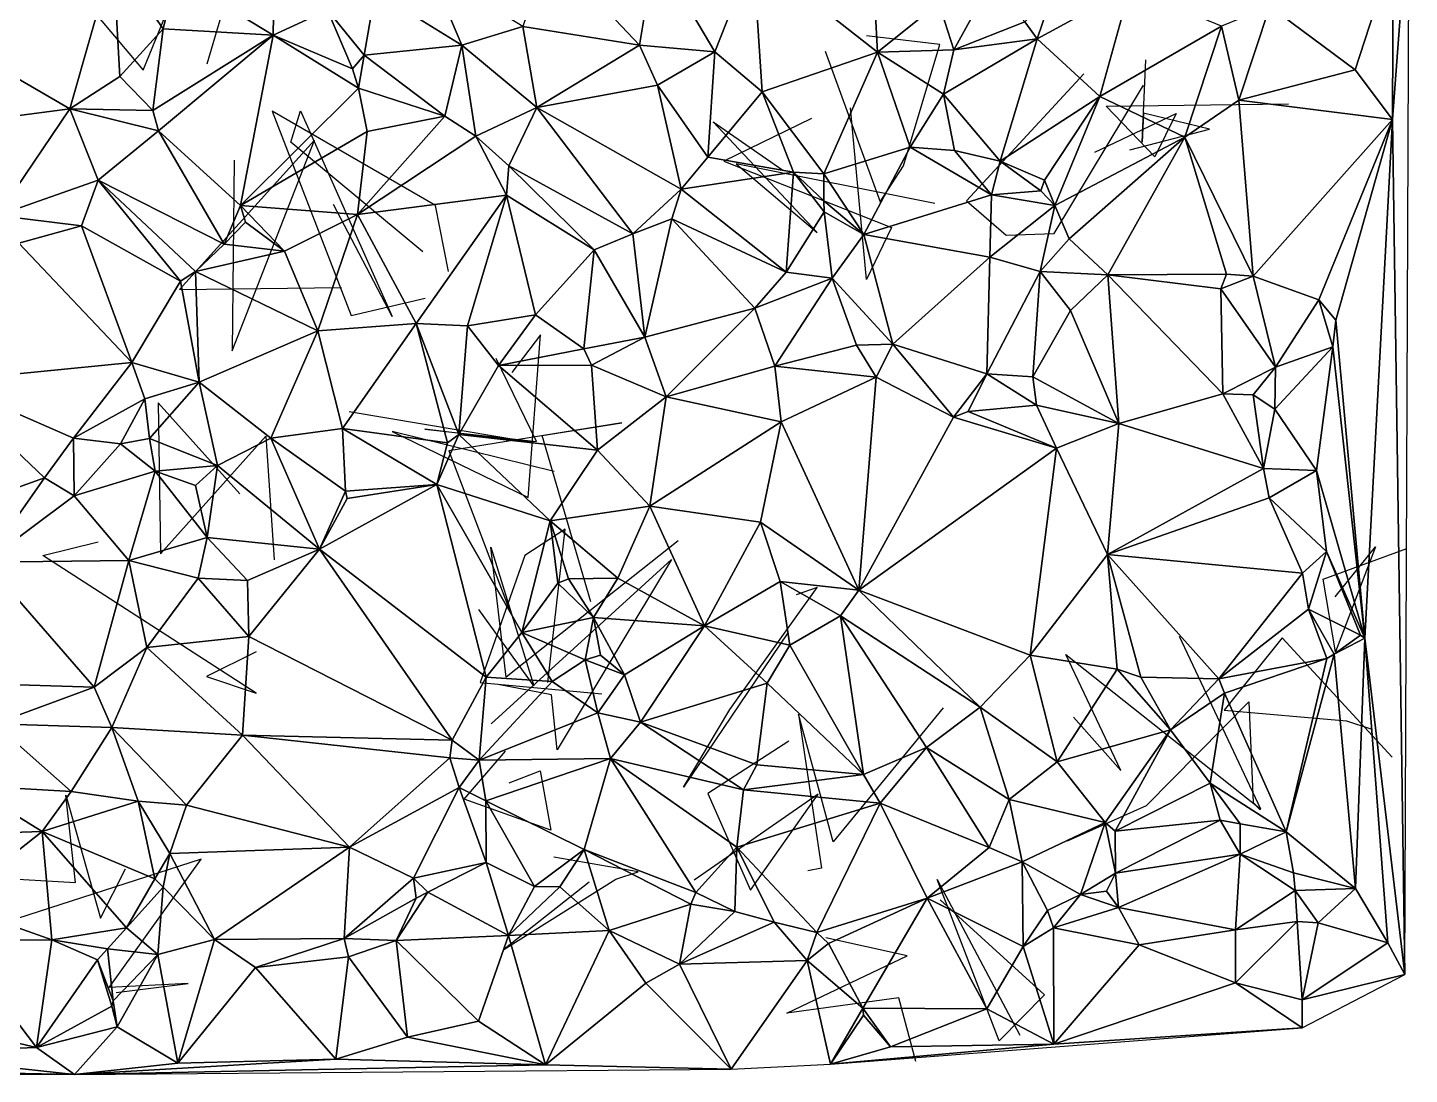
# Model space of a CAD drawing. Header units: metres. Extents: x -15.5 to 15.6, y -15.7 to 15.6.
# Drawn here: x 2.69 to 14.98, y -14.97 to -5.66 of the extents above; entities that cross this region are included whole.
import ezdxf

# ---------------------------------------------------------------- set-up
doc = ezdxf.new("R2010")
doc.units = ezdxf.units.M
doc.layers.add('CRACKS', color=1, linetype='Continuous')
doc.layers.add('STREET_MESH', color=7, linetype='Continuous')

msp = doc.modelspace()

# ---------------------------------------------------------------- linework, layer by layer
at = {"layer": 'CRACKS'}
for points in [[(4.284, -5.981, 0.1), (4.605, -4.884, 0.1), (3.011, -5.204, 0.1), (3.713, -6.037, 0.1), (4.175, -4.902, 0.1)], [(9.781, -5.87, 0.1), (10.271, -7.209, 0.1), (10.477, -6.89, 0.1), (10.802, -5.81, 0.1), (10.147, -5.733, 0.1)], [(12.49, -6.746, 0.1), (13.198, -6.564, 0.1), (12.613, -6.421, 0.1), (12.601, -6.68, 0.1), (12.633, -5.948, 0.1)], [(12.083, -6.07, 0.1), (11.038, -7.2, 0.1), (11.39, -7.505, 0.1), (11.819, -7.491, 0.1), (12.612, -6.172, 0.1)], [(9.659, -6.468, 0.1), (8.879, -6.848, 0.1), (10.372, -7.436, 0.1), (10.149, -7.901, 0.1), (10.007, -6.373, 0.1)], [(12.178, -6.768, 0.1), (12.904, -6.425, 0.1), (12.714, -6.81, 0.1), (12.279, -6.358, 0.1), (13.902, -6.337, 0.1)], [(6.429, -7.828, 0.1), (6.314, -7.242, 0.1), (4.86, -6.402, 0.1), (5.563, -8.219, 0.1), (6.223, -8.065, 0.1)], [(6.203, -7.653, 0.1), (5.028, -6.678, 0.1), (5.112, -6.399, 0.1), (5.928, -8.229, 0.1), (5.406, -7.233, 0.1)], [(10.757, -7.224, 0.1), (8.99, -6.872, 0.1), (9.709, -7.483, 0.1), (8.785, -6.498, 0.1), (9.403, -6.927, 0.1)], [(4.523, -6.84, 0.1), (4.506, -8.535, 0.1), (5.237, -6.662, 0.1), (4.036, -7.99, 0.1), (5.478, -7.971, 0.1)], [(7.37, -9.607, 0.1), (5.929, -9.25, 0.1), (7.14, -9.838, 0.1), (7.249, -8.391, 0.1), (6.994, -8.726, 0.1)], [(5.547, -9.073, 0.1), (7.185, -9.35, 0.1), (6.218, -9.23, 0.1), (7.213, -9.341, 0.1), (6.853, -8.602, 0.1)], [(4.574, -9.806, 0.1), (3.846, -8.996, 0.1), (3.867, -10.34, 0.1), (4.804, -9.292, 0.1), (4.879, -10.392, 0.1)], [(7.696, -10.766, 0.1), (7.264, -9.286, 0.1), (7.973, -9.173, 0.1), (6.432, -9.423, 0.1), (6.978, -10.854, 0.1)], [(7.314, -11.482, 0.1), (7.468, -10.12, 0.1), (7.11, -10.353, 0.1), (6.713, -11.483, 0.1), (7.795, -11.583, 0.1)], [(4.719, -11.21, 0.1), (4.277, -11.429, 0.1), (4.719, -11.577, 0.1), (2.821, -10.353, 0.1), (3.313, -10.231, 0.1)], [(8.473, -10.225, 0.1), (6.942, -11.436, 0.1), (6.806, -10.281, 0.1), (7.188, -11.512, 0.1), (6.7, -10.833, 0.1)], [(14.317, -10.722, 0.1), (14.676, -10.277, 0.1), (14.321, -11.21, 0.1), (14.212, -10.563, 0.1), (14.955, -10.291, 0.1)], [(6.81, -11.852, 0.1), (8.414, -10.389, 0.1), (7.397, -12.081, 0.1), (7.346, -11.594, 0.1), (6.872, -11.501, 0.1)], [(9.449, -11.043, 0.1), (8.521, -12.414, 0.1), (8.933, -11.723, 0.1), (9.708, -10.639, 0.1), (9.522, -10.705, 0.1)], [(11.99, -11.792, 0.1), (12.41, -12.266, 0.1), (11.921, -11.234, 0.1), (13.657, -12.609, 0.1), (12.934, -11.075, 0.1)], [(14.823, -12.146, 0.1), (13.846, -11.085, 0.1), (13.33, -11.729, 0.1), (14.418, -11.823, 0.1), (14.635, -11.895, 0.1)], [(11.936, -12.89, 0.1), (12.639, -12.578, 0.1), (13.55, -11.656, 0.1), (13.587, -12.55, 0.1), (13.65, -12.616, 0.1)], [(10.831, -11.71, 0.1), (9.851, -12.901, 0.1), (9.544, -11.766, 0.1), (9.749, -13.133, 0.1), (9.625, -13.159, 0.1)], [(9.456, -12.005, 0.1), (8.736, -12.47, 0.1), (9.117, -13.33, 0.1), (9.717, -12.476, 0.1), (8.615, -13.241, 0.1)], [(6.969, -12.374, 0.1), (7.246, -12.268, 0.1), (7.34, -12.797, 0.1), (6.568, -12.522, 0.1), (6.936, -12.094, 0.1)], [(2.029, -13.199, 0.1), (3.112, -13.263, 0.1), (3.025, -12.485, 0.1), (3.334, -13.579, 0.1), (3.558, -13.139, 0.1)], [(3.473, -14.239, 0.1), (4.115, -14.159, 0.1), (3.412, -14.195, 0.1), (4.231, -13.055, 0.1), (2.494, -13.614, 0.1)], [(7.681, -13.26, 0.1), (6.922, -13.857, 0.1), (7.917, -13.231, 0.1), (8.117, -13.167, 0.1), (7.367, -13.035, 0.1)], [(10.803, -13.416, 0.1), (11.731, -14.261, 0.1), (11.329, -14.671, 0.1), (10.777, -13.236, 0.1), (11.511, -14.619, 0.1)], [(10.586, -14.852, 0.1), (10.436, -14.287, 0.1), (9.439, -14.424, 0.1), (10.51, -13.913, 0.1), (9.786, -13.754, 0.1)]]:
    msp.add_polyline3d(points, dxfattribs=at)
at = {"layer": 'STREET_MESH'}
for points in [[(14.977, -4.491), (14.827, -6.477), (14.938, -14.079)], [(14.833, -4.996), (14.827, -6.477), (14.977, -4.491)], [(4.888, -4.686), (4.003, -5.2), (4.87, -5.727)], [(5.354, -5.504), (4.888, -4.686), (4.87, -5.727)], [(10.188, -4.782), (9.141, -5.011), (10.246, -5.877)], [(10.792, -5.443), (10.188, -4.782), (10.246, -5.877)], [(1.823, -5.351), (1.87, -5.691), (3.448, -5.027)], [(3.448, -5.027), (1.87, -5.691), (3.063, -6.383)], [(3.448, -5.027), (3.063, -6.383), (3.505, -6.095)], [(4.003, -5.2), (3.448, -5.027), (3.892, -5.671)], [(3.448, -5.027), (3.505, -6.095), (3.892, -5.671)], [(8.129, -5.815), (7.324, -4.965), (7.092, -5.65)], [(7.324, -4.965), (8.129, -5.815), (8.269, -4.977)], [(8.129, -5.815), (8.798, -5.876), (8.269, -4.977)], [(8.798, -5.876), (9.141, -5.011), (8.269, -4.977)], [(8.798, -5.876), (9.221, -6.23), (9.141, -5.011)], [(9.141, -5.011), (9.221, -6.23), (10.246, -5.877)], [(14.833, -4.996), (13.736, -5.472), (14.495, -6.035)], [(14.833, -4.996), (14.495, -6.035), (14.827, -6.477)], [(5.778, -5.339), (6.549, -5.816), (6.263, -5.143)], [(6.549, -5.816), (7.092, -5.65), (6.263, -5.143)], [(4.003, -5.2), (3.892, -5.671), (4.87, -5.727)], [(10.926, -5.858), (11.252, -5.266), (10.792, -5.443)], [(11.252, -5.266), (10.926, -5.858), (11.558, -5.61)], [(5.679, -5.905), (5.778, -5.339), (5.354, -5.504)], [(6.549, -5.816), (5.778, -5.339), (5.679, -5.905)], [(11.667, -5.76), (11.812, -5.331), (11.558, -5.61)], [(12.49, -5.308), (11.667, -5.76), (12.225, -6.273)], [(12.49, -5.308), (11.812, -5.331), (11.667, -5.76)], [(13.306, -5.648), (12.49, -5.308), (12.225, -6.273)], [(5.577, -6.027), (5.354, -5.504), (4.87, -5.727)], [(5.577, -6.027), (5.679, -5.905), (5.354, -5.504)], [(10.926, -5.858), (10.792, -5.443), (10.246, -5.877)], [(13.736, -5.472), (13.306, -5.648), (13.459, -6.306)], [(14.495, -6.035), (13.736, -5.472), (13.459, -6.306)], [(6.549, -5.816), (7.216, -6.37), (7.092, -5.65)], [(7.216, -6.37), (8.129, -5.815), (7.092, -5.65)], [(10.926, -5.858), (11.667, -5.76), (11.558, -5.61)], [(12.98, -6.635), (13.306, -5.648), (12.225, -6.273)], [(13.306, -5.648), (12.98, -6.635), (13.459, -6.306)], [(3.063, -6.383), (1.87, -5.691), (1.973, -6.526)], [(3.505, -6.095), (3.799, -6.398), (3.892, -5.671)], [(3.892, -5.671), (3.799, -6.398), (4.87, -5.727)], [(3.799, -6.398), (3.851, -6.577), (4.87, -5.727)], [(3.851, -6.577), (4.579, -7.241), (4.87, -5.727)], [(4.579, -7.241), (5.63, -6.198), (4.87, -5.727)], [(5.63, -6.198), (5.577, -6.027), (4.87, -5.727)], [(11.667, -5.76), (10.834, -6.252), (11.338, -6.847)], [(11.667, -5.76), (10.926, -5.858), (10.834, -6.252)], [(12.225, -6.273), (11.667, -5.76), (11.338, -6.847)], [(6.549, -5.816), (5.679, -5.905), (6.397, -6.447)], [(6.672, -6.626), (6.549, -5.816), (6.397, -6.447)], [(6.672, -6.626), (7.216, -6.37), (6.549, -5.816)], [(8.129, -5.815), (7.216, -6.37), (8.289, -6.172)], [(8.798, -5.876), (8.129, -5.815), (8.289, -6.172)], [(8.798, -5.876), (8.289, -6.172), (8.738, -6.813)], [(9.221, -6.23), (8.798, -5.876), (8.738, -6.813)], [(9.221, -6.23), (9.768, -6.961), (10.246, -5.877)], [(9.768, -6.961), (10.538, -6.723), (10.246, -5.877)], [(10.834, -6.252), (10.926, -5.858), (10.246, -5.877)], [(10.538, -6.723), (10.834, -6.252), (10.246, -5.877)], [(5.577, -6.027), (5.63, -6.198), (5.679, -5.905)], [(5.679, -5.905), (5.63, -6.198), (6.397, -6.447)], [(3.063, -6.383), (3.799, -6.398), (3.505, -6.095)], [(14.827, -6.477), (14.495, -6.035), (13.459, -6.306)], [(5.706, -6.584), (5.63, -6.198), (4.579, -7.241)], [(5.63, -6.198), (5.706, -6.584), (6.397, -6.447)], [(7.216, -6.37), (8.499, -7.097), (8.289, -6.172)], [(8.289, -6.172), (8.499, -7.097), (8.738, -6.813)], [(9.498, -6.946), (9.221, -6.23), (8.738, -6.813)], [(9.498, -6.946), (9.768, -6.961), (9.221, -6.23)], [(10.538, -6.723), (10.932, -6.753), (10.834, -6.252)], [(10.834, -6.252), (10.932, -6.753), (11.338, -6.847)], [(3.063, -6.383), (1.973, -6.526), (2.417, -7.332)], [(3.314, -7.017), (3.063, -6.383), (2.417, -7.332)], [(3.851, -6.577), (3.063, -6.383), (3.314, -7.017)], [(3.799, -6.398), (3.063, -6.383), (3.851, -6.577)], [(7.216, -6.37), (6.672, -6.626), (6.967, -6.89)], [(8.069, -7.493), (7.216, -6.37), (6.967, -6.89)], [(8.069, -7.493), (8.499, -7.097), (7.216, -6.37)], [(11.733, -7.017), (12.225, -6.273), (11.338, -6.847)], [(11.733, -7.017), (11.825, -7.242), (12.225, -6.273)], [(11.825, -7.242), (12.98, -6.635), (12.225, -6.273)], [(12.98, -6.635), (13.587, -7.871), (13.459, -6.306)], [(13.587, -7.871), (14.827, -6.477), (13.459, -6.306)], [(6.672, -6.626), (6.397, -6.447), (5.62, -7.322)], [(6.397, -6.447), (5.706, -6.584), (5.62, -7.322)], [(13.587, -7.871), (14.172, -8.081), (14.827, -6.477)], [(14.172, -8.081), (14.324, -8.26), (14.827, -6.477)], [(14.324, -8.26), (14.58, -11.088), (14.827, -6.477)], [(14.827, -6.477), (14.58, -11.088), (14.938, -14.079)], [(4.435, -7.586), (3.851, -6.577), (3.314, -7.017)], [(3.851, -6.577), (4.435, -7.586), (4.579, -7.241)], [(5.62, -7.322), (5.706, -6.584), (4.579, -7.241)], [(6.945, -7.15), (6.672, -6.626), (5.62, -7.322)], [(6.672, -6.626), (6.945, -7.15), (6.967, -6.89)], [(11.825, -7.242), (11.951, -7.539), (12.98, -6.635)], [(11.951, -7.539), (12.296, -7.859), (12.98, -6.635)], [(12.296, -7.859), (13.35, -7.853), (12.98, -6.635)], [(13.35, -7.853), (13.587, -7.871), (12.98, -6.635)], [(10.538, -6.723), (9.768, -6.961), (10.124, -7.501)], [(11.261, -7.147), (10.538, -6.723), (10.124, -7.501)], [(11.261, -7.147), (10.932, -6.753), (10.538, -6.723)], [(10.932, -6.753), (11.261, -7.147), (11.338, -6.847)], [(8.499, -7.097), (9.498, -6.946), (8.738, -6.813)], [(11.261, -7.147), (11.698, -7.11), (11.338, -6.847)], [(11.698, -7.11), (11.733, -7.017), (11.338, -6.847)], [(6.945, -7.15), (7.725, -7.636), (6.967, -6.89)], [(7.725, -7.636), (8.069, -7.493), (6.967, -6.89)], [(9.433, -7.836), (9.498, -6.946), (8.499, -7.097)], [(9.498, -6.946), (9.433, -7.836), (9.773, -7.299)], [(9.768, -6.961), (9.498, -6.946), (9.77, -7.2)], [(9.77, -7.2), (9.498, -6.946), (9.773, -7.299)], [(9.768, -6.961), (9.77, -7.2), (10.124, -7.501)], [(3.164, -7.422), (3.314, -7.017), (2.417, -7.332)], [(3.164, -7.422), (4.046, -7.915), (3.314, -7.017)], [(4.179, -7.829), (4.435, -7.586), (3.314, -7.017)], [(4.046, -7.915), (4.179, -7.829), (3.314, -7.017)], [(8.499, -7.097), (8.069, -7.493), (8.417, -7.36)], [(9.433, -7.836), (8.499, -7.097), (8.417, -7.36)], [(11.698, -7.11), (11.261, -7.147), (11.825, -7.242)], [(11.733, -7.017), (11.698, -7.11), (11.825, -7.242)], [(4.435, -7.586), (4.624, -7.389), (4.579, -7.241)], [(5.62, -7.322), (4.579, -7.241), (4.97, -7.648)], [(4.579, -7.241), (4.624, -7.389), (4.97, -7.648)], [(6.945, -7.15), (5.62, -7.322), (6.141, -8.292)], [(6.599, -8.313), (6.945, -7.15), (6.141, -8.292)], [(7.205, -8.214), (6.945, -7.15), (6.599, -8.313)], [(7.205, -8.214), (7.725, -7.636), (6.945, -7.15)], [(9.77, -7.2), (9.773, -7.299), (10.124, -7.501)], [(11.244, -7.7), (11.261, -7.147), (10.124, -7.501)], [(11.825, -7.242), (11.261, -7.147), (11.244, -7.7)], [(11.825, -7.242), (11.244, -7.7), (11.692, -7.828)], [(11.951, -7.539), (11.825, -7.242), (11.692, -7.828)], [(2.607, -7.578), (3.164, -7.422), (2.417, -7.332)], [(5.268, -8.356), (5.62, -7.322), (4.97, -7.648)], [(5.62, -7.322), (5.268, -8.356), (6.141, -8.292)], [(8.417, -7.36), (8.069, -7.493), (8.177, -8.414)], [(9.156, -8.156), (8.417, -7.36), (8.177, -8.414)], [(9.433, -7.836), (8.417, -7.36), (9.156, -8.156)], [(9.433, -7.836), (9.843, -7.888), (9.773, -7.299)], [(9.773, -7.299), (9.843, -7.888), (10.124, -7.501)], [(3.164, -7.422), (2.607, -7.578), (3.614, -8.638)], [(4.046, -7.915), (3.164, -7.422), (3.614, -8.638)], [(4.624, -7.389), (4.435, -7.586), (4.97, -7.648)], [(8.069, -7.493), (7.725, -7.636), (8.177, -8.414)], [(3.614, -8.638), (2.607, -7.578), (1.931, -8.805)], [(4.435, -7.586), (4.179, -7.829), (4.97, -7.648)], [(9.843, -7.888), (10.382, -8.474), (10.124, -7.501)], [(10.382, -8.474), (11.244, -7.7), (10.124, -7.501)], [(12.296, -7.859), (11.951, -7.539), (11.692, -7.828)], [(4.179, -7.829), (5.268, -8.356), (4.97, -7.648)], [(7.633, -8.517), (7.725, -7.636), (7.205, -8.214)], [(7.725, -7.636), (7.633, -8.517), (8.177, -8.414)], [(11.244, -7.7), (10.382, -8.474), (11.219, -8.74)], [(11.692, -7.828), (11.244, -7.7), (11.219, -8.74)], [(4.179, -7.829), (4.046, -7.915), (4.213, -8.814)], [(5.268, -8.356), (4.179, -7.829), (4.213, -8.814)], [(9.843, -7.888), (9.433, -7.836), (9.156, -8.156)], [(11.628, -8.765), (11.692, -7.828), (11.219, -8.74)], [(11.628, -8.765), (11.964, -8.175), (11.692, -7.828)], [(11.964, -8.175), (12.296, -7.859), (11.692, -7.828)], [(12.296, -7.859), (11.964, -8.175), (12.393, -9.179)], [(13.35, -7.853), (12.296, -7.859), (13.299, -7.984)], [(13.318, -8.917), (12.296, -7.859), (12.393, -9.179)], [(12.296, -7.859), (13.318, -8.917), (13.299, -7.984)], [(13.587, -7.871), (13.35, -7.853), (13.299, -7.984)], [(4.046, -7.915), (3.614, -8.638), (4.213, -8.814)], [(9.843, -7.888), (9.156, -8.156), (9.332, -8.67)], [(10.06, -8.484), (9.843, -7.888), (9.332, -8.67)], [(9.843, -7.888), (10.06, -8.484), (10.382, -8.474)], [(13.788, -8.68), (13.587, -7.871), (13.299, -7.984)], [(13.318, -8.917), (13.788, -8.68), (13.299, -7.984)], [(13.587, -7.871), (13.788, -8.68), (14.172, -8.081)], [(14.172, -8.081), (13.788, -8.68), (14.296, -8.5)], [(14.324, -8.26), (14.172, -8.081), (14.296, -8.5)], [(7.205, -8.214), (6.599, -8.313), (6.874, -8.664)], [(7.633, -8.517), (7.205, -8.214), (6.874, -8.664)], [(8.365, -8.943), (9.156, -8.156), (8.177, -8.414)], [(9.156, -8.156), (8.365, -8.943), (9.332, -8.67)], [(11.964, -8.175), (11.628, -8.765), (12.393, -9.179)], [(5.268, -8.356), (4.213, -8.814), (4.849, -9.311)], [(5.488, -9.225), (5.268, -8.356), (4.849, -9.311)], [(5.268, -8.356), (5.488, -9.225), (6.141, -8.292)], [(5.488, -9.225), (6.42, -9.351), (6.141, -8.292)], [(6.42, -9.351), (6.521, -9.277), (6.141, -8.292)], [(6.521, -9.277), (6.599, -8.313), (6.141, -8.292)], [(6.599, -8.313), (6.521, -9.277), (6.874, -8.664)], [(14.58, -11.088), (14.324, -8.26), (14.296, -8.5)], [(7.633, -8.517), (7.701, -8.662), (8.177, -8.414)], [(7.701, -8.662), (8.365, -8.943), (8.177, -8.414)], [(10.06, -8.484), (10.234, -8.767), (10.382, -8.474)], [(10.382, -8.474), (10.234, -8.767), (10.923, -9.123)], [(10.382, -8.474), (10.923, -9.123), (11.219, -8.74)], [(7.701, -8.662), (7.633, -8.517), (6.874, -8.664)], [(10.234, -8.767), (10.06, -8.484), (9.332, -8.67)], [(13.781, -9.052), (14.151, -9.597), (14.296, -8.5)], [(13.788, -8.68), (13.781, -9.052), (14.296, -8.5)], [(14.151, -9.597), (14.58, -11.088), (14.296, -8.5)], [(3.093, -9.312), (3.614, -8.638), (1.931, -8.805)], [(3.614, -8.638), (3.093, -9.312), (3.73, -8.961)], [(4.213, -8.814), (3.614, -8.638), (3.73, -8.961)], [(6.521, -9.277), (7.756, -9.418), (6.874, -8.664)], [(7.756, -9.418), (7.701, -8.662), (6.874, -8.664)], [(7.701, -8.662), (7.756, -9.418), (8.365, -8.943)], [(8.365, -8.943), (9.39, -9.165), (9.332, -8.67)], [(9.39, -9.165), (10.234, -8.767), (9.332, -8.67)], [(13.589, -8.925), (13.788, -8.68), (13.318, -8.917)], [(13.788, -8.68), (13.589, -8.925), (13.781, -9.052)], [(2.836, -9.664), (1.931, -8.805), (2.289, -9.86)], [(2.836, -9.664), (3.093, -9.312), (1.931, -8.805)], [(3.769, -9.314), (4.213, -8.814), (3.73, -8.961)], [(3.769, -9.314), (4.376, -9.554), (4.213, -8.814)], [(4.213, -8.814), (4.376, -9.554), (4.849, -9.311)], [(10.234, -8.767), (9.39, -9.165), (10.08, -10.663)], [(10.234, -8.767), (10.08, -10.663), (10.923, -9.123)], [(10.923, -9.123), (11.052, -9.075), (11.219, -8.74)], [(11.052, -9.075), (11.661, -9.017), (11.219, -8.74)], [(11.661, -9.017), (11.628, -8.765), (11.219, -8.74)], [(11.628, -8.765), (11.661, -9.017), (12.393, -9.179)], [(3.093, -9.312), (3.513, -9.36), (3.73, -8.961)], [(3.513, -9.36), (3.769, -9.314), (3.73, -8.961)], [(8.365, -8.943), (7.756, -9.418), (8.222, -9.916)], [(9.39, -9.165), (8.365, -8.943), (8.222, -9.916)], [(13.679, -9.579), (13.318, -8.917), (12.393, -9.179)], [(13.589, -8.925), (13.318, -8.917), (13.679, -9.579)], [(13.589, -8.925), (13.679, -9.579), (13.781, -9.052)], [(11.838, -9.4), (11.052, -9.075), (10.923, -9.123)], [(11.838, -9.4), (11.661, -9.017), (11.052, -9.075)], [(11.661, -9.017), (11.838, -9.4), (12.393, -9.179)], [(13.781, -9.052), (13.679, -9.579), (14.151, -9.597)], [(9.206, -10.058), (9.39, -9.165), (8.222, -9.916)], [(9.39, -9.165), (9.206, -10.058), (10.08, -10.663)], [(10.08, -10.663), (11.838, -9.4), (10.923, -9.123)], [(12.393, -9.179), (11.838, -9.4), (12.291, -10.346)], [(13.679, -9.579), (12.393, -9.179), (12.291, -10.346)], [(3.093, -9.312), (2.836, -9.664), (3.101, -9.823)], [(3.513, -9.36), (3.093, -9.312), (3.101, -9.823)], [(3.513, -9.36), (3.82, -9.605), (3.769, -9.314)], [(3.82, -9.605), (4.376, -9.554), (3.769, -9.314)], [(4.376, -9.554), (5.281, -10.297), (4.849, -9.311)], [(5.488, -9.225), (4.849, -9.311), (5.514, -9.781)], [(4.849, -9.311), (5.281, -10.297), (5.514, -9.781)], [(6.327, -9.723), (5.488, -9.225), (5.514, -9.781)], [(5.488, -9.225), (6.327, -9.723), (6.42, -9.351)], [(6.521, -9.277), (6.327, -9.723), (7.334, -10.046)], [(6.327, -9.723), (6.521, -9.277), (6.42, -9.351)], [(7.756, -9.418), (6.521, -9.277), (7.334, -10.046)], [(3.82, -9.605), (3.513, -9.36), (3.101, -9.823)], [(7.756, -9.418), (7.334, -10.046), (8.222, -9.916)], [(11.605, -11.239), (11.838, -9.4), (10.08, -10.663)], [(11.838, -9.4), (11.605, -11.239), (12.291, -10.346)], [(3.82, -9.605), (4.18, -9.733), (4.376, -9.554)], [(4.376, -9.554), (4.18, -9.733), (4.282, -10.194)], [(5.281, -10.297), (4.376, -9.554), (4.282, -10.194)], [(13.729, -9.842), (13.679, -9.579), (12.291, -10.346)], [(14.151, -9.597), (13.679, -9.579), (13.729, -9.842)], [(2.307, -10.412), (2.836, -9.664), (2.289, -9.86)], [(3.101, -9.823), (2.836, -9.664), (2.307, -10.412)], [(3.585, -10.398), (3.82, -9.605), (3.101, -9.823)], [(3.82, -9.605), (3.585, -10.398), (4.282, -10.194)], [(4.18, -9.733), (3.82, -9.605), (4.282, -10.194)], [(14.239, -10.318), (14.151, -9.597), (13.729, -9.842)], [(14.151, -9.597), (14.239, -10.318), (14.58, -11.088)], [(3.585, -10.398), (3.101, -9.823), (2.307, -10.412)], [(6.327, -9.723), (5.281, -10.297), (6.765, -11.435)], [(5.528, -9.846), (5.281, -10.297), (6.327, -9.723)], [(5.281, -10.297), (5.528, -9.846), (5.514, -9.781)], [(5.528, -9.846), (6.327, -9.723), (5.514, -9.781)], [(7.081, -11.039), (6.327, -9.723), (6.765, -11.435)], [(6.327, -9.723), (7.081, -11.039), (7.334, -10.046)], [(7.334, -10.046), (7.936, -10.557), (8.222, -9.916)], [(7.936, -10.557), (8.707, -10.979), (8.222, -9.916)], [(8.707, -10.979), (9.206, -10.058), (8.222, -9.916)], [(14.028, -10.511), (13.729, -9.842), (12.291, -10.346)], [(14.028, -10.511), (14.239, -10.318), (13.729, -9.842)], [(7.081, -11.039), (7.402, -10.599), (7.334, -10.046)], [(7.402, -10.599), (7.496, -10.56), (7.334, -10.046)], [(7.496, -10.56), (7.936, -10.557), (7.334, -10.046)], [(9.381, -10.586), (9.206, -10.058), (8.707, -10.979)], [(9.206, -10.058), (9.381, -10.586), (10.08, -10.663)], [(3.585, -10.398), (4.202, -10.557), (4.282, -10.194)], [(4.282, -10.194), (4.202, -10.557), (4.641, -10.577)], [(5.281, -10.297), (4.282, -10.194), (4.641, -10.577)], [(4.653, -11.075), (5.281, -10.297), (4.641, -10.577)], [(6.463, -11.997), (5.281, -10.297), (4.653, -11.075)], [(5.281, -10.297), (6.463, -11.997), (6.765, -11.435)], [(14.028, -10.511), (14.081, -10.83), (14.239, -10.318)], [(14.081, -10.83), (14.544, -11.062), (14.239, -10.318)], [(14.239, -10.318), (14.544, -11.062), (14.58, -11.088)], [(3.585, -10.398), (2.307, -10.412), (3.278, -11.525)], [(2.307, -10.412), (2.409, -11.498), (3.278, -11.525)], [(3.585, -10.398), (3.278, -11.525), (3.746, -11.171)], [(4.202, -10.557), (3.585, -10.398), (3.746, -11.171)], [(11.605, -11.239), (12.379, -11.366), (12.291, -10.346)], [(12.291, -10.346), (12.59, -11.436), (13.281, -11.45)], [(12.379, -11.366), (12.59, -11.436), (12.291, -10.346)], [(14.028, -10.511), (12.291, -10.346), (13.281, -11.45)], [(4.653, -11.075), (4.202, -10.557), (3.746, -11.171)], [(4.202, -10.557), (4.653, -11.075), (4.641, -10.577)], [(7.402, -10.599), (7.72, -10.906), (7.496, -10.56)], [(7.72, -10.906), (7.936, -10.557), (7.496, -10.56)], [(7.936, -10.557), (7.72, -10.906), (8.707, -10.979)], [(14.081, -10.83), (14.028, -10.511), (13.281, -11.45)], [(7.081, -11.039), (7.72, -10.906), (7.402, -10.599)], [(9.467, -11.15), (9.381, -10.586), (8.707, -10.979)], [(10.08, -10.663), (9.381, -10.586), (9.917, -10.89)], [(9.381, -10.586), (9.467, -11.15), (9.917, -10.89)], [(10.08, -10.663), (9.917, -10.89), (11.158, -11.703)], [(11.605, -11.239), (10.08, -10.663), (11.158, -11.703)], [(7.72, -10.906), (7.081, -11.039), (7.645, -11.283)], [(7.781, -11.239), (7.72, -10.906), (7.645, -11.283)], [(7.72, -10.906), (7.996, -11.415), (8.707, -10.979)], [(7.72, -10.906), (7.781, -11.239), (7.996, -11.415)], [(9.467, -11.15), (10.123, -12.302), (9.917, -10.89)], [(9.917, -10.89), (10.683, -12.062), (11.158, -11.703)], [(10.123, -12.302), (10.683, -12.062), (9.917, -10.89)], [(14.243, -11.269), (14.081, -10.83), (13.281, -11.45)], [(14.081, -10.83), (14.243, -11.269), (14.307, -11.232)], [(14.544, -11.062), (14.081, -10.83), (14.307, -11.232)], [(7.351, -11.473), (7.081, -11.039), (6.765, -11.435)], [(7.081, -11.039), (7.351, -11.473), (7.645, -11.283)], [(7.996, -11.415), (8.139, -11.836), (8.707, -10.979)], [(8.139, -11.836), (9.264, -11.49), (8.707, -10.979)], [(9.264, -11.49), (9.467, -11.15), (8.707, -10.979)], [(14.58, -11.088), (14.544, -11.062), (14.307, -11.232)], [(3.278, -11.525), (3.435, -11.882), (3.746, -11.171)], [(3.746, -11.171), (3.435, -11.882), (4.598, -11.952)], [(4.653, -11.075), (3.746, -11.171), (4.598, -11.952)], [(6.463, -11.997), (4.653, -11.075), (4.598, -11.952)], [(9.467, -11.15), (9.264, -11.49), (10.123, -12.302)], [(14.58, -11.088), (14.307, -11.232), (14.497, -13.314)], [(14.787, -13.798), (14.58, -11.088), (14.497, -13.314)], [(14.58, -11.088), (14.787, -13.798), (14.938, -14.079)], [(7.351, -11.473), (7.759, -11.753), (7.645, -11.283)], [(7.781, -11.239), (7.645, -11.283), (7.996, -11.415)], [(7.645, -11.283), (7.759, -11.753), (7.996, -11.415)], [(11.844, -12.189), (11.605, -11.239), (11.158, -11.703)], [(11.605, -11.239), (11.844, -12.189), (12.379, -11.366)], [(13.333, -11.577), (14.243, -11.269), (13.281, -11.45)], [(14.243, -11.269), (13.333, -11.577), (13.88, -12.812)], [(14.497, -13.314), (14.307, -11.232), (13.88, -12.812)], [(14.307, -11.232), (14.243, -11.269), (13.88, -12.812)], [(7.759, -11.753), (8.139, -11.836), (7.996, -11.415)], [(11.844, -12.189), (12.852, -11.905), (12.379, -11.366)], [(12.852, -11.905), (12.59, -11.436), (12.379, -11.366)], [(2.409, -11.498), (2.39, -11.851), (3.278, -11.525)], [(2.39, -11.851), (3.435, -11.882), (3.278, -11.525)], [(6.463, -11.997), (6.702, -12.175), (6.765, -11.435)], [(6.702, -12.175), (7.351, -11.473), (6.765, -11.435)], [(7.759, -11.753), (7.351, -11.473), (6.702, -12.175)], [(8.139, -11.836), (9.172, -12.216), (9.264, -11.49)], [(9.264, -11.49), (9.172, -12.216), (10.123, -12.302)], [(12.59, -11.436), (12.852, -11.905), (13.281, -11.45)], [(12.852, -11.905), (13.333, -11.577), (13.281, -11.45)], [(12.852, -11.905), (13.206, -12.377), (13.333, -11.577)], [(13.333, -11.577), (13.206, -12.377), (13.88, -12.812)], [(7.759, -11.753), (6.702, -12.175), (7.87, -12.16)], [(8.139, -11.836), (7.759, -11.753), (7.87, -12.16)], [(10.683, -12.062), (11.417, -12.525), (11.158, -11.703)], [(11.417, -12.525), (11.844, -12.189), (11.158, -11.703)], [(2.151, -12.4), (3.073, -12.453), (2.39, -11.851)], [(3.073, -12.453), (3.435, -11.882), (2.39, -11.851)], [(3.435, -11.882), (3.073, -12.453), (3.668, -12.538)], [(3.435, -11.882), (4.1, -12.573), (4.598, -11.952)], [(4.1, -12.573), (3.435, -11.882), (3.668, -12.538)], [(8.139, -11.836), (7.87, -12.16), (9.055, -12.438)], [(9.172, -12.216), (8.139, -11.836), (9.055, -12.438)], [(12.852, -11.905), (11.844, -12.189), (12.272, -12.728)], [(12.36, -12.806), (12.852, -11.905), (12.272, -12.728)], [(12.852, -11.905), (12.36, -12.806), (13.206, -12.377)], [(4.1, -12.573), (5.548, -12.946), (4.598, -11.952)], [(5.548, -12.946), (6.441, -12.154), (4.598, -11.952)], [(6.441, -12.154), (6.463, -11.997), (4.598, -11.952)], [(6.441, -12.154), (6.702, -12.175), (6.463, -11.997)], [(6.524, -12.417), (6.441, -12.154), (5.548, -12.946)], [(6.441, -12.154), (6.524, -12.417), (6.702, -12.175)], [(6.702, -12.175), (6.763, -12.535), (7.87, -12.16)], [(6.763, -12.535), (7.637, -12.967), (7.87, -12.16)], [(7.637, -12.967), (8.63, -13.351), (7.87, -12.16)], [(7.87, -12.16), (8.994, -12.946), (9.055, -12.438)], [(8.63, -13.351), (8.994, -12.946), (7.87, -12.16)], [(10.271, -12.555), (10.683, -12.062), (10.123, -12.302)], [(10.271, -12.555), (11.238, -12.949), (10.683, -12.062)], [(11.238, -12.949), (11.417, -12.525), (10.683, -12.062)], [(6.702, -12.175), (6.524, -12.417), (6.763, -12.535)], [(10.123, -12.302), (9.172, -12.216), (9.055, -12.438)], [(11.844, -12.189), (11.417, -12.525), (12.272, -12.728)], [(2.151, -12.4), (1.994, -12.836), (2.816, -12.807)], [(3.073, -12.453), (2.151, -12.4), (2.816, -12.807)], [(10.271, -12.555), (10.123, -12.302), (9.055, -12.438)], [(12.36, -12.806), (13.293, -12.706), (13.206, -12.377)], [(13.206, -12.377), (13.472, -12.739), (13.88, -12.812)], [(13.293, -12.706), (13.472, -12.739), (13.206, -12.377)], [(3.668, -12.538), (3.073, -12.453), (2.816, -12.807)], [(6.118, -13.223), (6.524, -12.417), (5.548, -12.946)], [(6.118, -13.223), (6.764, -13.083), (6.524, -12.417)], [(6.524, -12.417), (6.764, -13.083), (6.763, -12.535)], [(7.194, -13.297), (7.637, -12.967), (6.763, -12.535)], [(6.764, -13.083), (7.194, -13.297), (6.763, -12.535)], [(8.994, -12.946), (10.271, -12.555), (9.055, -12.438)], [(11.238, -12.949), (11.533, -13.077), (11.417, -12.525)], [(11.417, -12.525), (11.533, -13.077), (12.272, -12.728)], [(3.818, -13.229), (3.668, -12.538), (2.816, -12.807)], [(3.951, -13.003), (4.1, -12.573), (3.668, -12.538)], [(3.818, -13.229), (3.951, -13.003), (3.668, -12.538)], [(4.1, -12.573), (3.951, -13.003), (5.548, -12.946)], [(10.271, -12.555), (8.994, -12.946), (9.706, -13.706)], [(10.271, -12.555), (9.706, -13.706), (10.688, -13.401)], [(11.238, -12.949), (10.271, -12.555), (10.688, -13.401)], [(11.533, -13.077), (12.052, -13.367), (12.272, -12.728)], [(12.052, -13.367), (12.364, -13.179), (12.272, -12.728)], [(12.364, -13.179), (12.36, -12.806), (12.272, -12.728)], [(12.364, -13.179), (13.293, -12.706), (12.36, -12.806)], [(13.293, -12.706), (12.364, -13.179), (13.472, -13.01)], [(13.472, -12.739), (13.293, -12.706), (13.472, -13.01)], [(13.472, -12.739), (13.472, -13.01), (13.88, -12.812)], [(1.994, -12.836), (2, -13.452), (2.816, -12.807)], [(2, -13.452), (2.9, -13.771), (2.816, -12.807)], [(3.567, -13.664), (3.818, -13.229), (2.816, -12.807)], [(2.9, -13.771), (3.567, -13.664), (2.816, -12.807)], [(13.472, -13.01), (13.946, -13.175), (13.88, -12.812)], [(13.946, -13.175), (14.497, -13.314), (13.88, -12.812)], [(3.818, -13.229), (3.891, -13.304), (3.951, -13.003)], [(3.951, -13.003), (3.891, -13.304), (4.347, -13.768)], [(3.951, -13.003), (4.347, -13.768), (5.548, -12.946)], [(4.347, -13.768), (5.502, -13.759), (5.548, -12.946)], [(5.502, -13.759), (6.118, -13.223), (5.548, -12.946)], [(7.194, -13.297), (7.419, -13.299), (7.637, -12.967)], [(7.419, -13.299), (7.858, -13.687), (7.637, -12.967)], [(7.637, -12.967), (8.585, -13.453), (8.63, -13.351)], [(7.858, -13.687), (8.585, -13.453), (7.637, -12.967)], [(8.978, -13.52), (8.994, -12.946), (8.63, -13.351)], [(8.994, -12.946), (8.978, -13.52), (9.328, -13.615)], [(8.994, -12.946), (9.328, -13.615), (9.706, -13.706)], [(11.533, -13.077), (11.238, -12.949), (10.688, -13.401)], [(12.364, -13.179), (12.39, -13.485), (13.472, -13.01)], [(13.472, -13.01), (12.39, -13.485), (13.43, -13.684)], [(13.962, -13.332), (13.472, -13.01), (13.43, -13.684)], [(13.472, -13.01), (13.962, -13.332), (13.946, -13.175)], [(6.764, -13.083), (6.118, -13.223), (6.245, -13.347)], [(6.963, -13.733), (6.764, -13.083), (6.245, -13.347)], [(6.764, -13.083), (6.963, -13.733), (7.194, -13.297)], [(11.543, -13.831), (11.533, -13.077), (10.688, -13.401)], [(11.759, -13.51), (11.533, -13.077), (11.543, -13.831)], [(12.052, -13.367), (11.533, -13.077), (11.759, -13.51)], [(3.567, -13.664), (3.891, -13.304), (3.818, -13.229)], [(5.502, -13.759), (6.142, -13.402), (6.118, -13.223)], [(6.118, -13.223), (6.142, -13.402), (6.245, -13.347)], [(12.052, -13.367), (12.282, -13.339), (12.364, -13.179)], [(12.282, -13.339), (12.39, -13.485), (12.364, -13.179)], [(13.946, -13.175), (13.962, -13.332), (14.497, -13.314)], [(3.567, -13.664), (3.845, -13.902), (3.891, -13.304)], [(3.891, -13.304), (3.845, -13.902), (4.347, -13.768)], [(5.964, -13.776), (6.963, -13.733), (6.245, -13.347)], [(6.142, -13.402), (5.964, -13.776), (6.245, -13.347)], [(6.963, -13.733), (7.419, -13.299), (7.194, -13.297)], [(7.419, -13.299), (6.963, -13.733), (7.858, -13.687)], [(8.585, -13.453), (8.978, -13.52), (8.63, -13.351)], [(12.052, -13.367), (11.759, -13.51), (11.811, -13.665)], [(12.39, -13.485), (12.052, -13.367), (11.811, -13.665)], [(12.282, -13.339), (12.052, -13.367), (12.39, -13.485)], [(13.98, -13.608), (13.962, -13.332), (13.43, -13.684)], [(14.497, -13.314), (13.962, -13.332), (14.165, -13.62)], [(13.962, -13.332), (13.98, -13.608), (14.165, -13.62)], [(14.787, -13.798), (14.497, -13.314), (14.165, -13.62)], [(2.9, -13.771), (2, -13.452), (2.038, -13.774)], [(5.964, -13.776), (6.142, -13.402), (5.502, -13.759)], [(8.585, -13.453), (7.858, -13.687), (8.486, -13.989)], [(8.978, -13.52), (8.585, -13.453), (8.486, -13.989)], [(9.328, -13.615), (8.978, -13.52), (8.486, -13.989)], [(9.706, -13.706), (9.809, -13.805), (10.688, -13.401)], [(9.809, -13.805), (10.117, -14.38), (10.688, -13.401)], [(10.117, -14.38), (11.22, -14.384), (10.688, -13.401)], [(11.22, -14.384), (11.543, -13.831), (10.688, -13.401)], [(11.811, -13.665), (11.759, -13.51), (11.543, -13.831)], [(12.39, -13.485), (11.811, -13.665), (12.575, -13.815)], [(12.39, -13.485), (12.575, -13.815), (13.43, -13.684)], [(9.619, -13.955), (9.328, -13.615), (8.486, -13.989)], [(9.328, -13.615), (9.619, -13.955), (9.706, -13.706)], [(13.98, -13.608), (13.43, -14.153), (14.025, -14.306)], [(13.43, -14.153), (13.98, -13.608), (13.43, -13.684)], [(13.98, -13.608), (14.025, -14.306), (14.165, -13.62)], [(14.025, -14.306), (14.787, -13.798), (14.165, -13.62)], [(3.398, -13.85), (3.567, -13.664), (2.9, -13.771)], [(3.567, -13.664), (3.398, -13.85), (3.845, -13.902)], [(4.712, -14.017), (5.502, -13.759), (4.347, -13.768)], [(5.502, -13.759), (4.712, -14.017), (5.539, -13.922)], [(5.964, -13.776), (5.502, -13.759), (5.539, -13.922)], [(6.963, -13.733), (5.964, -13.776), (6.697, -14.495)], [(6.963, -13.733), (6.697, -14.495), (7.294, -14.883)], [(7.858, -13.687), (6.963, -13.733), (7.294, -14.883)], [(8.184, -14.158), (7.858, -13.687), (7.294, -14.883)], [(7.858, -13.687), (8.184, -14.158), (8.486, -13.989)], [(9.619, -13.955), (9.809, -13.805), (9.706, -13.706)], [(11.811, -13.665), (11.543, -13.831), (11.816, -14.699)], [(12.575, -13.815), (11.811, -13.665), (11.816, -14.699)], [(12.575, -13.815), (13.43, -14.153), (13.43, -13.684)], [(2.766, -14.73), (2.038, -13.774), (1.485, -14.428)], [(2.766, -14.73), (2.9, -13.771), (2.038, -13.774)], [(2.766, -14.73), (3.307, -13.949), (2.9, -13.771)], [(3.307, -13.949), (3.398, -13.85), (2.9, -13.771)], [(3.398, -13.85), (3.307, -13.949), (3.447, -14.314)], [(3.398, -13.85), (3.447, -14.314), (3.845, -13.902)], [(4.347, -13.768), (3.845, -13.902), (4.022, -14.868)], [(4.712, -14.017), (4.347, -13.768), (4.022, -14.868)], [(6.065, -14.636), (5.964, -13.776), (5.539, -13.922)], [(5.964, -13.776), (6.065, -14.636), (6.697, -14.495)], [(9.619, -13.955), (10.117, -14.38), (9.809, -13.805)], [(11.543, -13.831), (11.22, -14.384), (11.816, -14.699)], [(12.575, -13.815), (11.816, -14.699), (13.43, -14.153)], [(14.787, -13.798), (14.025, -14.306), (14.938, -14.079)], [(3.436, -14.361), (3.307, -13.949), (2.766, -14.73)], [(3.307, -13.949), (3.436, -14.361), (3.447, -14.314)], [(3.845, -13.902), (3.447, -14.314), (3.482, -14.544)], [(3.845, -13.902), (3.482, -14.544), (4.022, -14.868)], [(4.712, -14.017), (5.427, -14.832), (5.539, -13.922)], [(5.427, -14.832), (6.065, -14.636), (5.539, -13.922)], [(8.184, -14.158), (8.943, -14.92), (8.486, -13.989)], [(8.943, -14.92), (9.619, -13.955), (8.486, -13.989)], [(9.619, -13.955), (8.943, -14.92), (9.828, -14.876)], [(10.117, -14.38), (9.619, -13.955), (9.828, -14.876)], [(5.427, -14.832), (4.712, -14.017), (4.022, -14.868)], [(14.938, -14.079), (14.025, -14.306), (14.023, -14.555)], [(8.943, -14.92), (8.184, -14.158), (7.294, -14.883)], [(13.43, -14.153), (11.816, -14.699), (14.023, -14.555)], [(14.025, -14.306), (13.43, -14.153), (14.023, -14.555)], [(3.436, -14.361), (2.766, -14.73), (3.482, -14.544)], [(3.447, -14.314), (3.436, -14.361), (3.482, -14.544)], [(10.122, -14.44), (10.117, -14.38), (9.828, -14.876)], [(11.22, -14.384), (10.117, -14.38), (10.363, -14.723)], [(10.117, -14.38), (10.122, -14.44), (10.363, -14.723)], [(1.36, -14.778), (2.766, -14.73), (1.485, -14.428)], [(6.697, -14.495), (6.065, -14.636), (7.294, -14.883)], [(10.363, -14.723), (10.122, -14.44), (9.828, -14.876)], [(11.22, -14.384), (10.363, -14.723), (11.816, -14.699)], [(2.766, -14.73), (3.104, -14.968), (3.482, -14.544)], [(3.482, -14.544), (3.104, -14.968), (4.022, -14.868)], [(11.816, -14.699), (9.828, -14.876), (14.023, -14.555)], [(3.104, -14.968), (2.766, -14.73), (1.36, -14.778)], [(6.065, -14.636), (5.427, -14.832), (7.294, -14.883)], [(11.816, -14.699), (10.363, -14.723), (9.828, -14.876)], [(3.104, -14.968), (1.36, -14.778), (-0.419, -14.899)], [(5.427, -14.832), (3.104, -14.968), (7.294, -14.883)], [(3.104, -14.968), (5.427, -14.832), (4.022, -14.868)], [(3.104, -14.968), (-2.048, -14.902), (-8.334, -14.911)], [(-2.048, -14.902), (3.104, -14.968), (-0.419, -14.899)], [(3.104, -14.968), (8.943, -14.92), (7.294, -14.883)]]:
    msp.add_3dface(points, dxfattribs=at)

doc.saveas('drawing.dxf')
